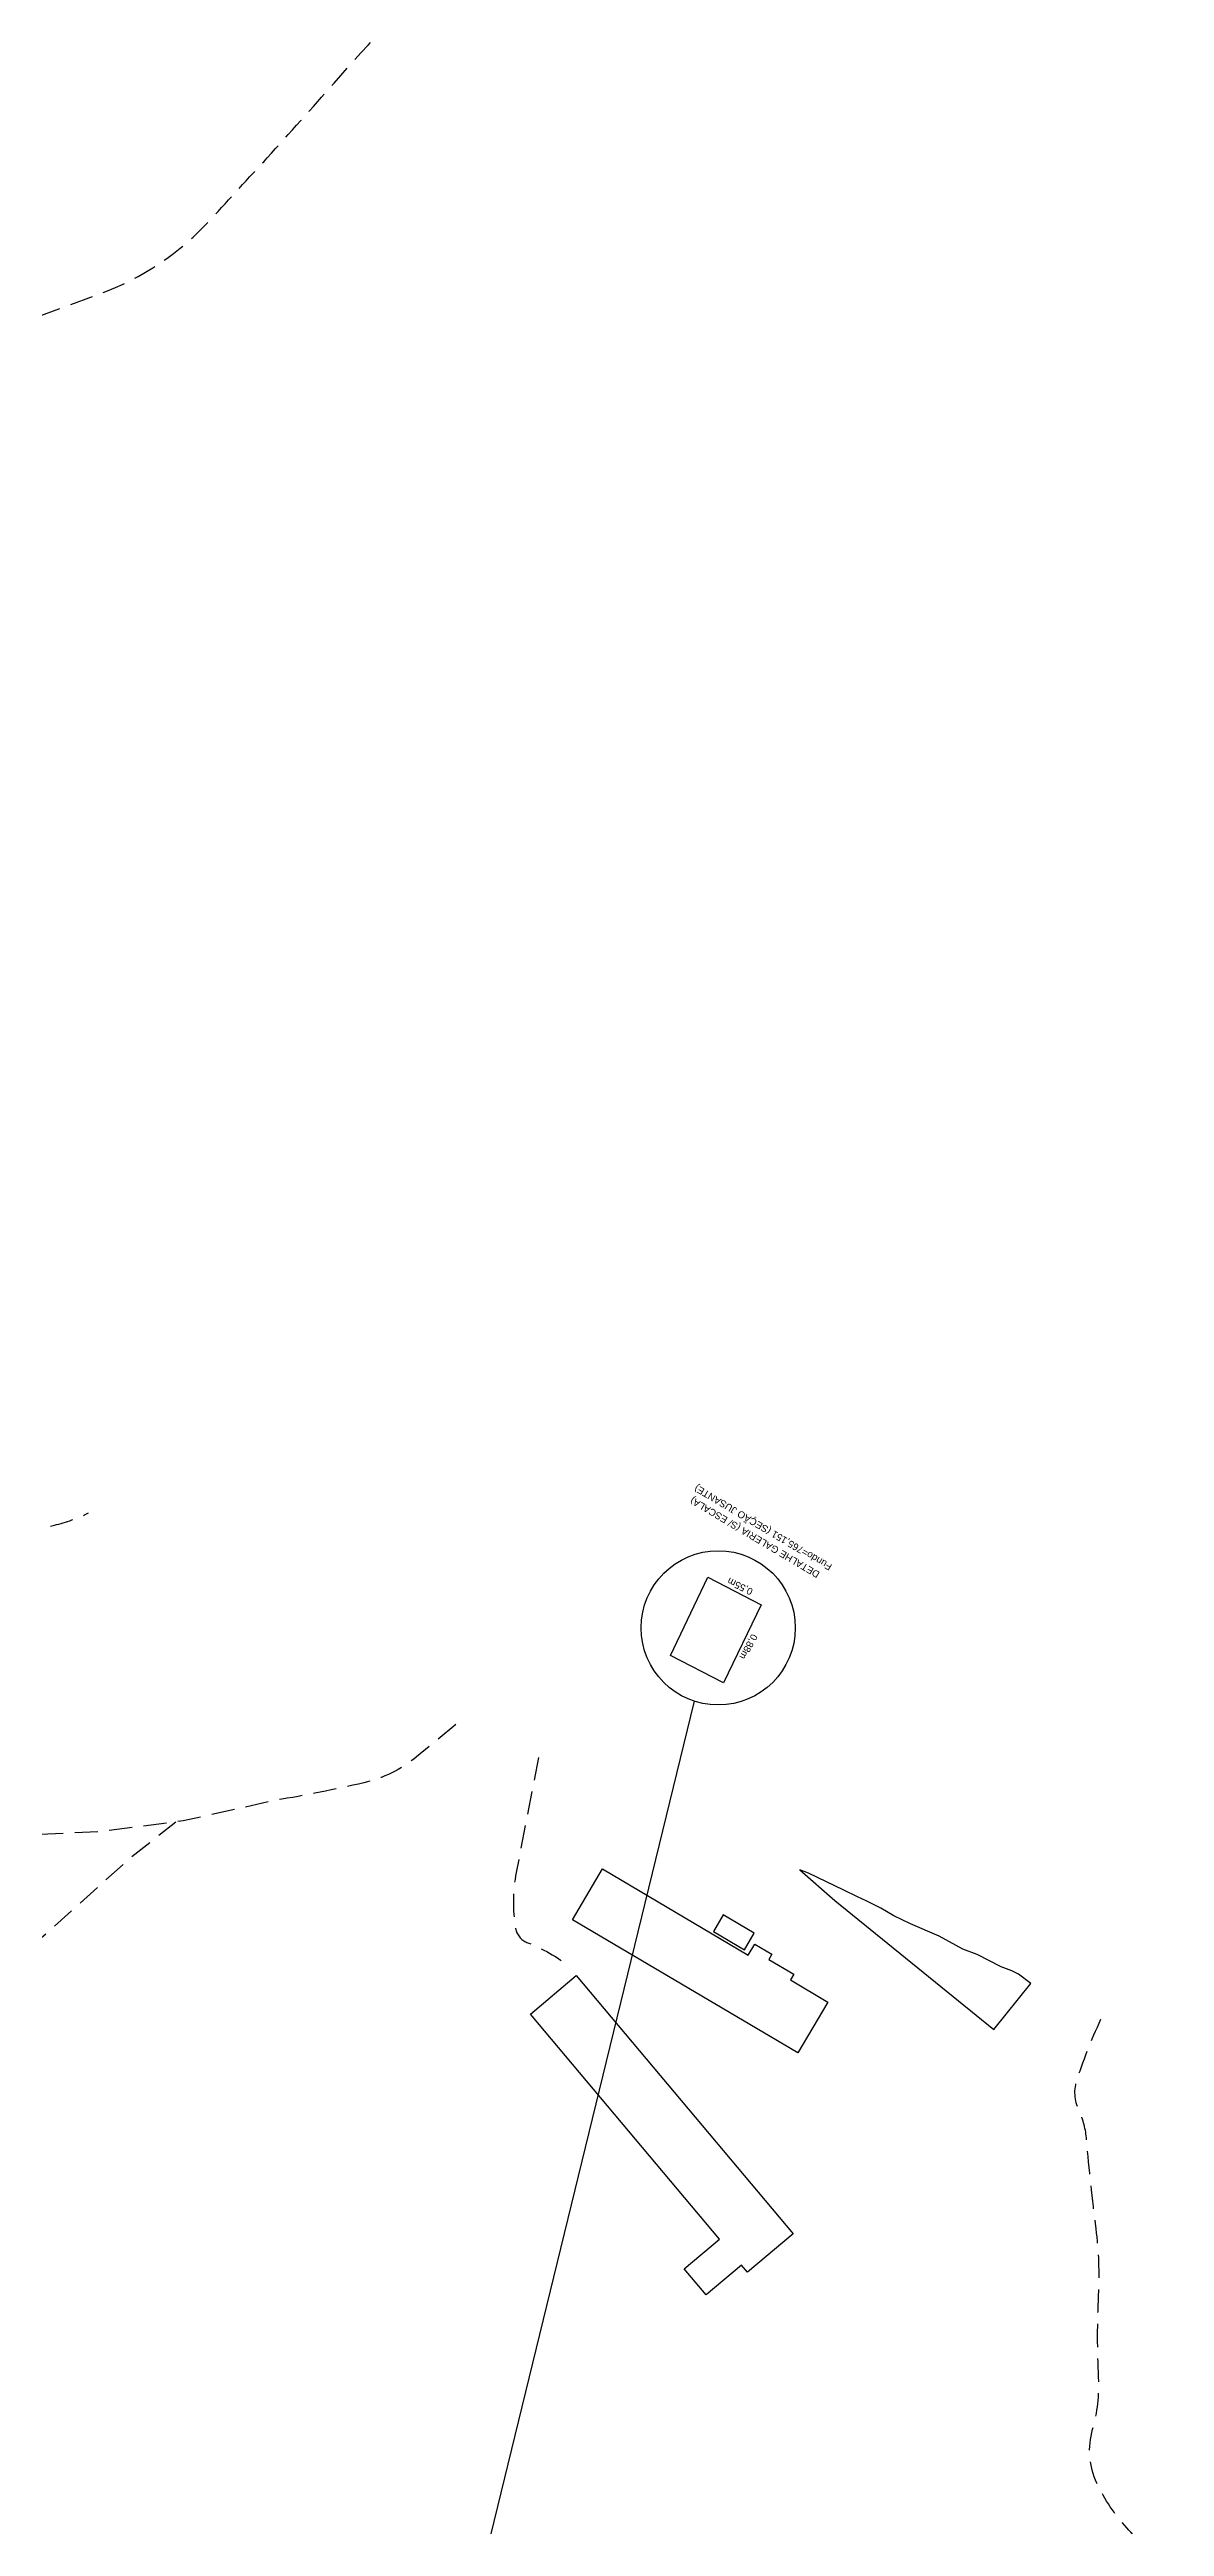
# Model space of a CAD drawing. Header units: metres. Extents: x 320405 to 332543, y 7395686 to 7410003.
# Drawn here: x 321456 to 321697, y 7403077 to 7403613 of the extents above; entities that cross this region are included whole.
import ezdxf

# ---------------------------------------------------------------- set-up
doc = ezdxf.new("R2010")
doc.units = ezdxf.units.M
doc.header["$LTSCALE"] = 10
doc.header["$MEASUREMENT"] = 0
doc.linetypes.add('DASHED', pattern=[0.75, 0.5, -0.25])
for name, color, linetype in [('_TEXTO', 45, 'Continuous'), ('DETALHES', 45, 'Continuous'), ('Edificações', 30, 'Continuous'), ('Vias Secundárias', 230, 'DASHED')]:
    doc.layers.add(name, color=color, linetype=linetype)
doc.styles.add('ARIAL', font='arial.ttf')

msp = doc.modelspace()

# ---------------------------------------------------------------- linework, layer by layer
at = {"layer": '_TEXTO'}
msp.add_line((321545.13, 7403050.02), (321595.3, 7403255.37), dxfattribs=at)
at = {"layer": 'DETALHES'}
msp.add_lwpolyline([(321598.2, 7403282.23), (321609.69, 7403276.25), (321601.58, 7403259.33), (321590.09, 7403265.31)], close=True, dxfattribs=at)
msp.add_circle((321600.42, 7403271.26), 16.69, dxfattribs=at)
at = {"layer": 'Edificações'}
for points in [[(321606.92, 7403200.45), (321608.32, 7403202.83), (321612.06, 7403200.62), (321611.39, 7403199.47), (321616.78, 7403196.28), (321616.06, 7403195.06), (321624.16, 7403190.27), (321617.66, 7403179.27), (321568.87, 7403208.09), (321575.37, 7403219.09)], [(321601.52, 7403209.13), (321599.41, 7403205.57), (321606.12, 7403201.6), (321608.23, 7403205.17)]]:
    msp.add_lwpolyline(points, close=True, dxfattribs=at)
for points in [[(321618.1, 7403218.87), (321625.65, 7403212.26), (321660.1, 7403184.31), (321668.1, 7403194.31), (321665.44, 7403196.3), (321663.99, 7403197.07), (321661.68, 7403197.89), (321656.49, 7403200.58), (321653.41, 7403201.74), (321648.25, 7403204.56), (321642.07, 7403207.24), (321638.43, 7403208.93), (321635.66, 7403210.6), (321633.76, 7403211.56), (321632.45, 7403212.21), (321630.6, 7403213.02), (321627.59, 7403214.53), (321619.96, 7403218.19), (321618.1, 7403218.87)], [(321605.46, 7403133.33), (321597.8, 7403126.89), (321593.04, 7403132.54), (321600.7, 7403138.99), (321559.74, 7403187.69), (321569.66, 7403196.03), (321616.67, 7403140.14), (321606.75, 7403131.8), (321605.46, 7403133.33)]]:
    msp.add_lwpolyline(points, dxfattribs=at)
at = {"layer": 'Vias Secundárias', "flags": 128}
for points in [[(321410.12, 7403167.64), (321397.68, 7403160.79, 0.04707), (321390.92, 7403156.19, -0.375321), (321376.23, 7403156.58, 0.001692), (321366.83, 7403165.19, -0.094658), (321354.75, 7403181.28, 0.075964), (321337.11, 7403206.69, 0.053352), (321323.71, 7403218.1, -0.010374), (321312.39, 7403226.18, -0.035758), (321295.93, 7403240.38, -0.048086), (321285.48, 7403253.01), (321272.38, 7403270.44, -0.027154), (321267.74, 7403277.36, -0.031025), (321261.64, 7403289.26, -0.062865), (321254.4, 7403313.84, 0.004071), (321247.63, 7403353.52, 0.025808), (321241.64, 7403379.21, -0.113385), (321238.41, 7403438.38, -0.181703), (321264.15, 7403482.23, -0.113853), (321275, 7403487.52), (321313.8, 7403502.13), (321372.23, 7403524.29), (321424.18, 7403544.41), (321466.49, 7403559.95, 0.119943), (321490.61, 7403576.13, -0.000151), (321502.76, 7403589.39, 0.006022), (321517.23, 7403605.58, -0.025757), (321541.84, 7403630.99, 0.032416), (321563.51, 7403653.98, -0.020884), (321584.47, 7403677.26, 0.006158), (321638.97, 7403734.34, 0.022458), (321652.79, 7403750.58, -0.04714), (321675.91, 7403775.17, 0.012962), (321700.65, 7403798.14, 0.011752), (321733.21, 7403831.49, -0.016477), (321756.39, 7403854.8, 0.062779), (321774.91, 7403877.23, -0.038343), (321792.2, 7403900.38, 0.008838), (321802.08, 7403912.09, -0.090228), (321808.56, 7403917.64, -0.30438), (321819.97, 7403916.92, -0.07945), (321836.14, 7403899.85, 0.042384), (321852.1, 7403880.3, 0.014116), (321869.5, 7403863.32, 0.072992), (321874.64, 7403859.8, -0.307958), (321882.87, 7403845.42, -0.028405), (321881.13, 7403832.52, 0.076162), (321880.41, 7403814.24, -0.026401), (321881.54, 7403795.41, 0.037448), (321882.47, 7403784.08, 0.011391), (321887.71, 7403755.17, 0.155251), (321895.85, 7403740.63, -0.066456), (321903.67, 7403731.08, 0.163038), (321912.83, 7403723.44, -0.260651), (321920.03, 7403714.71, 0.194013), (321924.17, 7403708.15, -0.064399), (321945.71, 7403687.95, -0.041544), (321956.43, 7403672.49, 1.961703)], [(321543.61, 7403250.37), (321535.11, 7403243.36, -0.116421), (321523.68, 7403237.72, -0.015297), (321504.73, 7403233.97), (321484.59, 7403229.47), (321466.94, 7403227.16), (321443.03, 7403225.99), (321421.19, 7403227.87, -0.012219), (321412.06, 7403228.88, 0.057197), (321397.88, 7403229.17, -0.046979), (321381.53, 7403229.17, -0.074568), (321364.03, 7403233.5, -0.079918), (321356.51, 7403238.12, -0.093792), (321351.87, 7403243.94, -0.036287), (321347.24, 7403254.48, -0.035298), (321344.64, 7403263.88, -0.145162), (321345.79, 7403276.92, -0.164663), (321354.03, 7403286.64, 0.028782), (321386, 7403308.45, -0.013972), (321396.01, 7403315.72), (321397.74, 7403305.18), (321400.5, 7403295.73, 0.240202), (321409.84, 7403285.81, 0.170052), (321430, 7403285.66, -0.022286), (321456.69, 7403293.49, 0.051095), (321464.1, 7403296.13, -0.226125)], [(321561.51, 7403243.23), (321556.68, 7403218.33, 0.090083), (321556.54, 7403206.23, 0.262479), (321558.99, 7403203.2, -0.07046), (321568.37, 7403197.87, 0.341215)], [(322047.01, 7402845.07), (322037.5, 7402850.21), (322033.66, 7402858.28), (322026.6, 7402862.17), (322007.93, 7402868.95), (321992.74, 7402873.72), (321969.58, 7402880.45), (321955.27, 7402885.32), (321940.54, 7402889.56, 0.37468), (321933.96, 7402886.5), (321928.8, 7402871.12), (321923.69, 7402852.94), (321922.24, 7402847.97), (321913.11, 7402836.89), (321904.19, 7402833.85), (321891.91, 7402837.65), (321880.91, 7402846.01), (321858.49, 7402876.03), (321847.82, 7402893.47), (321845.76, 7402902.81), (321842.82, 7402910.85), (321838.36, 7402918.67), (321826.16, 7402928.81), (321818.65, 7402935.54), (321810.93, 7402940.76), (321800.15, 7402951.47), (321793.08, 7402955.7), (321787.54, 7402962.22), (321779.27, 7402972.21), (321772.51, 7402977.56), (321759.68, 7402990.59), (321751.61, 7403000), (321726.15, 7403025.64), (321712.37, 7403040.38), (321706.05, 7403053.37), (321695.46, 7403068.4, 0.032734), (321688.93, 7403076.49, -0.075992), (321682.43, 7403086.14, -0.182998), (321681.5, 7403097.83, 0.083467), (321682.8, 7403109.01, -0.025211), (321682.8, 7403126.82, 0.044476), (321682.25, 7403141.2, -0.010938), (321680.2, 7403160.5, 0.087942), (321678.53, 7403166.81, -0.192537), (321678.16, 7403173.68, -0.028475), (321683.68, 7403187.38)]]:
    msp.add_lwpolyline(points, format="xyb", dxfattribs=at)
msp.add_lwpolyline([(321353.59, 7403142.23), (321368.37, 7403141.76), (321379.01, 7403142.05), (321389.63, 7403145.74), (321403.58, 7403159.88), (321410.12, 7403167.64), (321419.61, 7403176.38), (321437.33, 7403190.2), (321455.07, 7403205.21), (321473.39, 7403221.74), (321483.01, 7403229.26)], dxfattribs=at)

# ---------------------------------------------------------------- texts
at = {"layer": 'DETALHES', "style": 'ARIAL'}
for s, rotation, p in [('Fundo=765,151 (SEÇÃO JUSANTE)', 149.3223, (321625.21, 7403284.88, 765)), ('DETALHE GALERIA (S/ ESCALA)', 149.3223, (321622.55, 7403283.26)), ('0,55m', 153.5167, (321608.08, 7403279.6)), ('0,88m', 241.5167, (321607.71, 7403270.09))]:
    msp.add_text(s, height=1.5, rotation=rotation, dxfattribs=at).set_placement(p)

doc.saveas('drawing.dxf')
